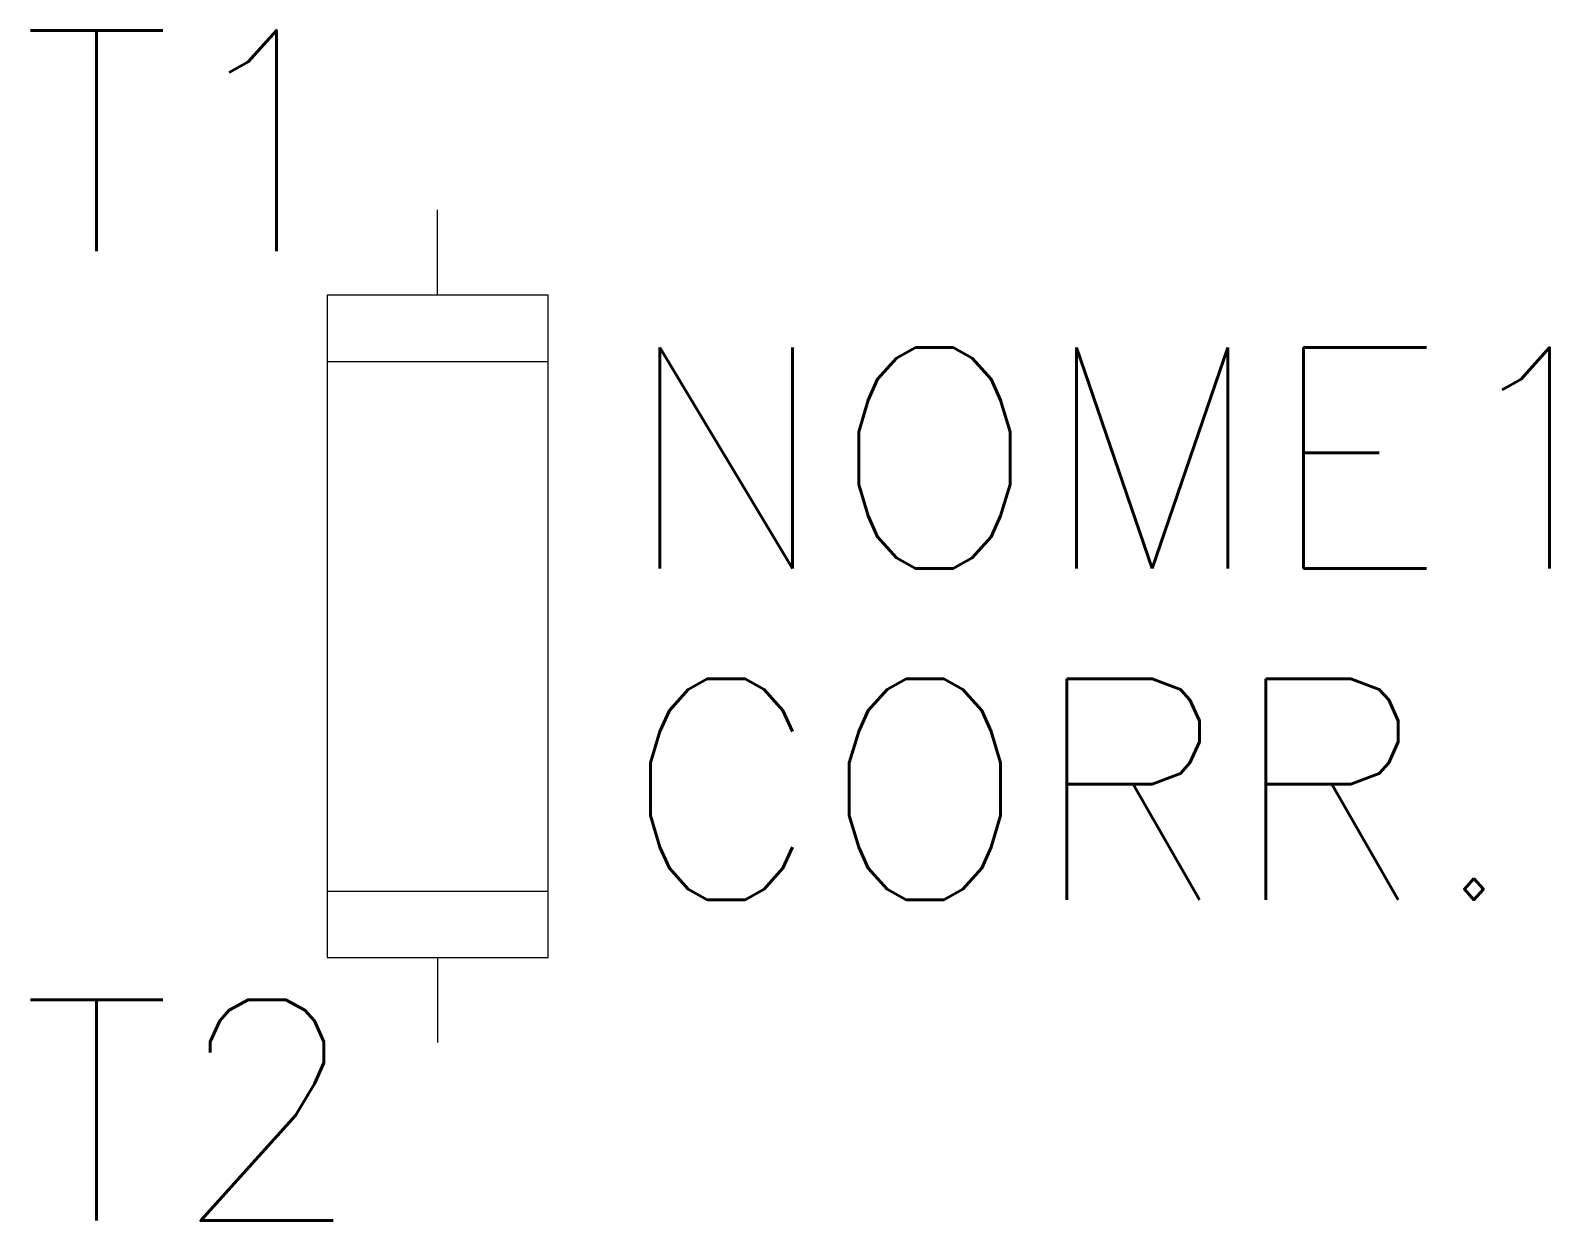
# Model space of a CAD drawing. Extents: x 316.9 to 330.6, y 187.6 to 198.4.
import ezdxf
from ezdxf.enums import TextEntityAlignment as Align

# ---------------------------------------------------------------- set-up
doc = ezdxf.new("R2010")
doc.units = 0
doc.header["$MEASUREMENT"] = 0
doc.layers.get('0').update_dxf_attribs({"linetype": 'CONTINUOUS'})
doc.styles.add('ROMANS', font='romans')

msp = doc.modelspace()

# ---------------------------------------------------------------- linework, layer by layer
for points in [[(320.552, 196.028), (320.552, 196.799)], [(319.552, 195.428), (321.552, 195.428)], [(319.552, 190.628), (321.552, 190.628)], [(320.552, 190.028), (320.552, 189.257)]]:
    msp.add_lwpolyline(points)
msp.add_lwpolyline([(319.552, 196.028), (319.552, 190.028), (321.552, 190.028), (321.552, 196.028)], close=True)

# ---------------------------------------------------------------- texts
at = {"style": 'ROMANS'}
for tag, text, p in [('T1', 'T1', (319.864, 197.426)), ('T2', 'T2', (319.864, 188.645))]:
    msp.add_attdef(tag, text=text, height=2, dxfattribs=at).set_placement(p, align=Align.MIDDLE_RIGHT)
for tag, text, p in [('NOME1', 'NOME1', (322.222, 194.552)), ('CORR.', 'CORR.', (322.222, 191.552))]:
    msp.add_attdef(tag, text=text, height=2, dxfattribs=at).set_placement(p, align=Align.MIDDLE_LEFT)

doc.saveas('drawing.dxf')
